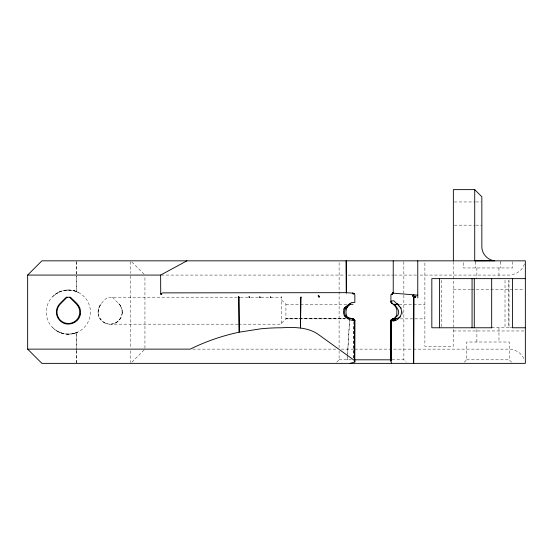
<?xml version="1.0" encoding="UTF-8"?>
<svg xmlns="http://www.w3.org/2000/svg" width="553" height="553" viewBox="0 0 553 553"><rect width="100%" height="100%" fill="white"/><g stroke="black" fill="none" stroke-linecap="round" stroke-linejoin="round"><path stroke-width="0.41" stroke-dasharray="2.77 2.07" d="M336.715 362.18L339.093 359.809L339.093 351.203M339.093 347.761L339.12 260.836M511.594 362.18L509.223 359.809L509.265 342.01L466.559 342.01L466.621 359.809L464.257 362.18M353.353 358.109L353.837 321.5M353.36 358.109L353.92 324.058M120.347 305.56L122.082 309.97L122.172 313.634L122.151 310.378M349.558 319.461L347.581 353.802L349.696 319.537M98.185 310.378L98.095 312.963M500.258 262.26L500.347 261.714M512.686 261.714L512.59 267.956L463.255 267.956L463.165 261.714M122.241 312.963L121.169 317.159L119.317 320.028M402.425 314.339L402.874 311.989L402.432 309.95M524.389 263.912C522.398 271.17 514.788 275.394 507.557 275.076L419.063 275.076M98.828 307.869L99.982 305.56M120.789 317.906L117.817 321.487L115.197 323.111M237.299 297.189L107.959 297.189C100.819 302.049 93.989 312.155 101.019 320.028M131.891 362.18L144.941 349.13L144.941 275.94M281.65 323.07L285.922 318.825L344.92 318.632M52.749 296.491L58.335 292.433M55.01 294.521C61.57 289.44 71.026 288.611 78.381 292.433L73.473 290.629M117.423 321.791L114.658 323.346L111.084 324.176M58.424 292.392C63.588 289.827 69.685 289.371 75.18 291.106M52.749 327.708C59.268 334.392 70.12 336.12 78.381 331.772L76.259 332.712M73.473 333.577L76.349 332.678L76.355 349.731M75.18 333.093L71.814 333.901L66.388 334.088M66.381 290.118L68.358 290.028M392.029 359.816L403.877 359.809L406.248 362.18M281.65 300.023L285.922 304.295L285.922 318.825L345.632 318.701M454.227 201.963L474.944 201.963M475.808 201.963L480.986 201.963M454.227 225.168L474.944 225.168M475.808 225.168L481.85 225.168M161.276 275.076L344.65 275.076M348.031 275.076L393.57 275.076M394.427 275.076L416.485 275.076M453.363 289.461L470.506 289.461M471.363 289.461L524.493 289.461M240.431 297.189L249.908 297.189M250.758 297.189L260.131 297.189M260.988 297.189L281.65 297.189M285.922 304.295L299.608 304.295M300.445 304.295L347.415 304.295M399.135 304.295L424.884 304.295M285.922 318.825L345.279 318.86M400.331 318.867L424.884 318.867M238.129 324.176L109.245 324.176L105.678 323.346L102.913 321.791M238.592 324.176L281.65 324.176L281.65 298.779M491.679 327.77L508.497 327.77L508.497 280.385M512.41 327.77L509.016 327.77L509.016 280.357M453.363 330.971L524.493 330.971M192.79 349.13L337.164 349.13M341.27 349.13L354.079 349.13M354.943 349.13L412.566 349.13M413.354 349.13L507.557 349.13C514.788 348.812 522.398 353.035 524.389 360.293M339.093 359.809L351.342 359.809M466.621 359.809L509.223 359.809M68.358 334.178L64.901 333.901L59.973 332.519M76.3 291.507L76.355 276.182M61.535 333.093L56.828 330.929M105.139 323.111L102.519 321.487L99.54 317.906M131.891 262.018L144.941 275.076M112.377 297.189L119.925 304.938L121.508 307.869M346.143 293.297L346.8 294.002M475.497 261.714L475.587 262.26M403.835 261.693L403.849 294.403M403.849 295.261L403.877 359.809M505.013 280.357L505.013 327.77M500.258 261.714L500.258 267.956M498.958 267.956L498.958 277.813M498.958 327.77L498.958 342.01M476.886 267.956L476.886 278.636M476.886 329.443L476.886 342.01M475.587 261.714L475.587 267.956M453.363 261.7L453.363 346.282L424.884 346.282L424.884 260.836M441.792 280.357L441.792 326.906M130.702 261.673L130.702 273.403M130.702 275.94L130.702 348.266M130.702 350.802L130.702 362.533M76.355 261.687L76.355 275.332M76.355 350.581L76.355 363.369M76.245 261.673L76.245 291.486M76.245 332.719L76.245 349.745M76.245 350.602L76.245 363.369M118.729 303.542A12.104 12.104 0 0 1 118.729 320.664A12.104 12.104 0 0 1 101.607 320.664A12.104 12.104 0 0 1 101.607 303.542M347.533 354.66L347.236 359.809L347.547 354.667M57.318 331.219A22.072 22.072 0 0 0 90.429 312.099A22.072 22.072 0 0 0 57.318 292.986A22.072 22.072 0 0 0 57.318 331.219"/><path stroke-width="0.83" d="M350.084 363.369L354.86 361.973L354.079 360.21L319.364 335.18C308.664 326.996 294.417 327.12 281.65 327.77A146.559 103.639 0 0 0 260.311 328.869L239.207 332.18L238.481 296.539L239.214 297.231L239.207 332.18C222.265 335.761 205.771 341.464 190.239 349.13L27.65 349.13L27.65 275.076L41.89 260.836L525.35 260.836L525.35 363.369L41.89 363.369L27.65 349.13M281.387 296.94L281.65 297.611M346.365 260.836L346.372 292.779M354.86 294.728L354.839 302.45L351.908 302.45C347.602 304.682 341.063 309.673 344.277 315.3C346.42 318.867 350.72 320.546 354.743 320.692L354.694 361.303L354.791 320.699C352.413 317.076 347.014 319.067 344.215 315.687M391.6 363.369L390.895 361.088L390.943 320.581C398.996 322.897 405.259 311.546 399.003 305.947M391.932 294.645L392.45 293.449L391.932 294.645L391.393 294.604L392.084 293.961M301.046 297.59L300.41 327.977L300.41 297.59L301.019 296.913L301.046 297.59L300.41 297.59M354.86 361.973L354.839 360.964M414.736 297.576L414.798 296.864L416.063 296.166L415.324 296.346L414.612 297.576L415.559 296.38L414.736 297.576L415.185 296.899M392.886 318.59C385.883 323.235 398.519 316.24 398.146 314.581C400.241 310.475 396.169 307.523 394.752 304.295L393.542 304.392L398.195 304.295M390.895 361.088L390.943 320.581L390.985 360.604L391.178 360.238M412.524 296.449L413.043 295.247L413.934 295.067L412.683 295.765L413.934 295.067M391.78 294.638L391.946 293.954M393.439 320.802L394.642 318.853L393.273 320.802L394.22 318.86M393.301 318.832L391.932 320.754L393.301 318.832L397.593 318.328L400.538 316.717M393.273 320.802L394.407 318.867M160.951 293.539L160.64 294.203L161.524 294.258L160.951 293.539L162.914 292.876L346.351 292.661L346.24 260.836L346.372 292.696M394.593 320.629L395.955 318.715L394.441 320.671M395.167 318.079L396.757 314.851L396.895 310.067L395.63 306.701L390.909 301.979L390.902 294.5M349.973 304.295C346.627 306.652 342.853 310.751 345.231 315.092C346.551 317.671 349.593 318.604 352.296 318.784C354.279 318.784 356.823 323.166 352.98 318.86M346.123 307.841L350.346 303.687M344.132 308.553L345.86 306.901L344.782 308.028M343.531 309.189L343.897 308.802M67.1 297.251L60.305 304.046A11.392 11.392 0 0 0 60.305 320.159A11.392 11.392 0 0 0 76.411 320.159A11.392 11.392 0 0 0 76.411 304.046L69.616 297.251M346.696 307.316L348.086 305.94M347.36 306.666L346.406 307.586L347.519 306.604C345.328 310.095 345.369 315.189 348.176 318.355M346.655 307.447L347.339 306.887M350.07 304.295L344.92 307.91M27.65 275.076L160.64 275.076L186.935 260.836M390.909 320.484L391.642 320.249M417.764 295.178L392.609 293.111L393.418 293.29M393.231 260.836L393.238 292.931L392.609 293.111L393.287 293.09M393.238 292.959L392.609 293.111L393.245 292.993M354.148 293.505L352.579 293.436L354.148 293.505L354.66 294.023L353.16 293.38M318.203 295.834L319.24 296.304L319.364 296.989L318.618 297.03L318.203 295.834L319.24 296.304L318.493 296.353L319.364 296.989M474.723 189.631L474.723 260.836L494.693 260.767C487.608 260.207 481.711 253.696 481.85 246.597L481.85 196.75L474.723 189.631L453.363 189.631L453.363 260.836M525.35 278.636L431.831 278.636L431.831 327.77L491.935 327.77M349.8 304.295L353.021 304.295M525.35 327.77L512.41 327.77L512.41 278.636M354.66 359.809L391.6 359.809M238.433 297.217L239.214 297.231M354.245 320.671L354.743 320.692M354.038 293.857L352.531 293.125L347.277 292.744M353.035 293.166L352.531 293.125L353.616 293.332M352.579 293.436L353.754 293.588L353.284 294.168L352.98 293.657M396.695 303.645L398.278 304.295M161.524 294.258L160.709 293.878L160.64 275.076M392.395 303.535L392.92 303.936M391.04 302.291L391.877 303.072L391.289 302.595M391.51 302.761L391.669 302.871M391.877 303.072L390.909 301.979L391.068 301.115L393.791 300.735L399.847 306.797M400.372 307.316L401.236 308.118M352.703 318.811L354.155 320.65L352.869 318.832L354.784 320.705M352.925 318.853L354.459 320.685M491.679 278.636L491.679 327.77M474.274 278.636L474.274 327.77M472.068 278.636L472.068 327.77M439.594 278.636L439.594 327.77M417.764 260.836L417.764 297.839M413.817 296.636L413.658 363.369L413.817 296.636M270.583 296.913L270.569 297.59L270.97 297.59L270.583 296.913M259.813 296.837L259.786 297.514L260.318 297.514L259.813 296.837M249.099 296.712L249.064 297.39L249.721 297.396L249.099 296.712M80.351 314.27C79.072 323.146 67.058 327.314 60.533 321.169A11.979 11.979 0 0 1 59.89 303.632L66.249 297.251L70.514 297.251C74.157 301.274 79.68 304.503 80.42 310.364A9.906 8.219 90 0 1 80.358 314.27"/></g></svg>
